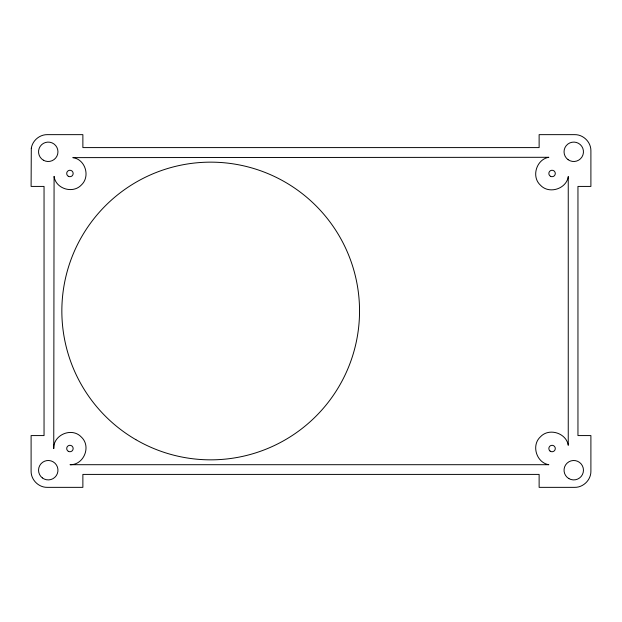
<?xml version="1.0" encoding="UTF-8"?>
<svg xmlns="http://www.w3.org/2000/svg" width="622" height="622" viewBox="0 0 622 622"><rect width="100%" height="100%" fill="white"/><g stroke="black" fill="none" stroke-linecap="round" stroke-linejoin="round"><path stroke-width="0.93" d="M568.251 176.71L568.251 445.29C566.417 433.176 549.078 427.4 540.401 436.854C530.947 445.531 536.724 462.869 548.837 464.704L70.006 464.704C83.838 465.178 91.527 446.371 81.311 437.025C71.872 426.91 53.134 434.778 53.749 448.602L54.083 176.376C55.653 188.839 72.906 194.118 81.404 184.952C90.571 176.454 85.292 159.201 72.828 157.63L548.837 157.296C536.724 159.131 530.947 176.469 540.401 185.146C549.078 194.6 566.417 188.824 568.251 176.71M31.302 148.293L31.1 186.421L44.045 186.421L44.045 435.579L31.1 435.579L31.1 471.173C30.937 479.826 38.626 487.516 47.28 487.353L82.874 487.353L82.874 474.407L539.126 474.407L539.126 487.353L574.72 487.353C583.374 487.516 591.063 479.826 590.9 471.173L590.9 435.579L577.955 435.579L577.955 186.421L590.9 186.421L590.9 150.827C591.063 142.174 583.374 134.484 574.72 134.647L539.126 134.647L539.126 147.593L82.874 147.593L82.874 134.647L47.28 134.647C39.544 134.546 32.414 140.642 31.302 148.293M42.343 477.906A9.711 9.711 0 0 0 57.877 471.468A9.711 9.711 0 0 0 44.535 461.236A9.711 9.711 0 0 0 42.343 477.906M568.897 478.613A9.711 9.711 0 0 0 583.459 470.201A9.711 9.711 0 0 0 568.897 461.796A9.711 9.711 0 0 0 568.897 478.613M43.4 160.204A9.711 9.711 0 0 0 57.955 151.799A9.711 9.711 0 0 0 43.4 143.387A9.711 9.711 0 0 0 43.4 160.204M568.111 159.698A9.711 9.711 0 0 0 583.413 152.732A9.711 9.711 0 0 0 569.729 142.959A9.711 9.711 0 0 0 568.111 159.698M550.454 176.283A3.234 3.234 0 0 0 555.306 173.476A3.234 3.234 0 0 0 550.454 170.677A3.234 3.234 0 0 0 550.454 176.283M550.097 451.09A3.234 3.234 0 0 0 555.275 448.952A3.234 3.234 0 0 0 550.835 445.531A3.234 3.234 0 0 0 550.097 451.09M68.311 176.283A3.234 3.234 0 0 0 73.163 173.476A3.234 3.234 0 0 0 68.311 170.677A3.234 3.234 0 0 0 68.311 176.283M68.311 451.323A3.234 3.234 0 0 0 73.163 448.524A3.234 3.234 0 0 0 68.311 445.717A3.234 3.234 0 0 0 68.311 451.323M135.876 439.676A148.852 148.852 0 0 0 359.539 311.451A148.852 148.852 0 0 0 136.661 181.865A148.852 148.852 0 0 0 135.876 439.676"/></g></svg>
